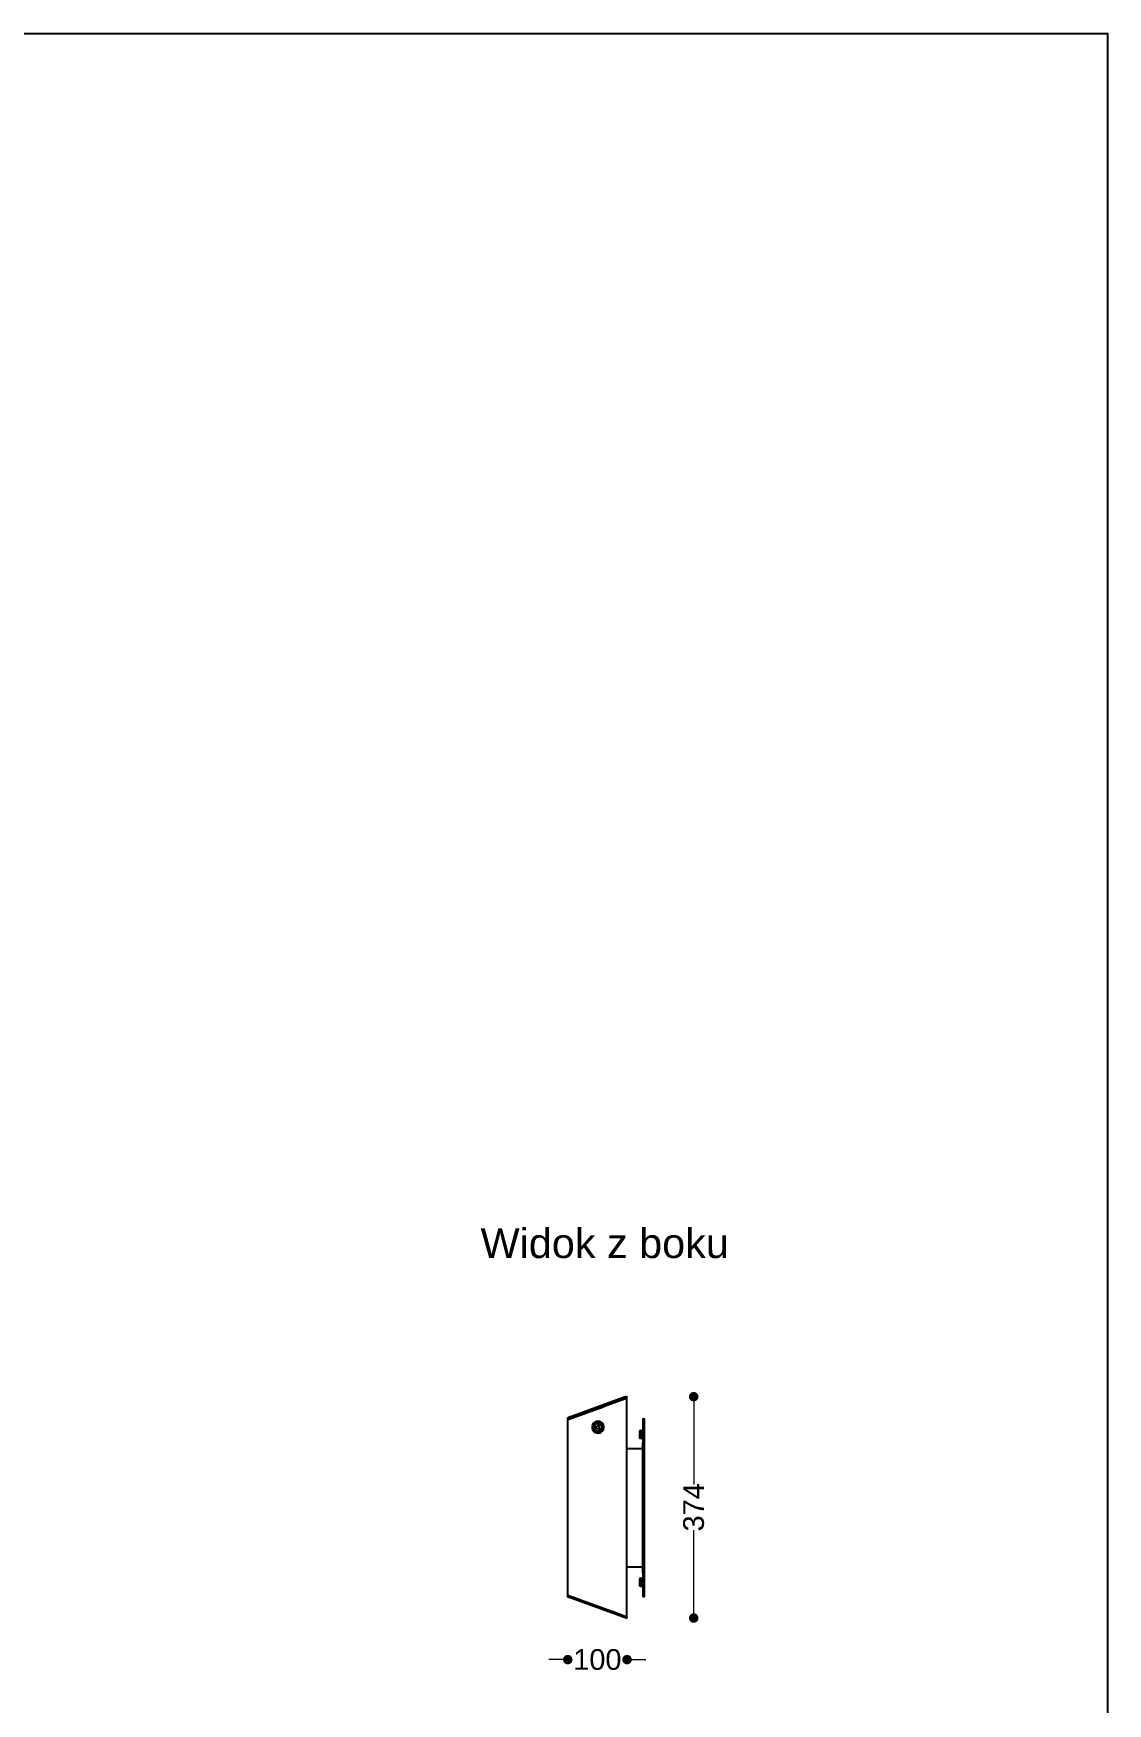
# Model space of a CAD drawing. Header units: millimetres. Extents: x 10366 to 13995, y 24552 to 29685.
# Drawn here: x 12181 to 13995, y 26862 to 29685 of the extents above; entities that cross this region are included whole.
import ezdxf

# ---------------------------------------------------------------- set-up
doc = ezdxf.new("R2010")
doc.units = ezdxf.units.MM
doc.header["$LTSCALE"] = 3
doc.layers.add('Default', color=7, linetype='Continuous')
doc.styles.get("Standard").update_dxf_attribs({"font": 'arial.ttf'})
doc.dimstyles.new('MATEUSZ', dxfattribs={"dimtxt": 35, "dimasz": 16, "dimexe": 0.18, "dimexo": 0.0625, "dimgap": 0.09, "dimtad": 0, "dimdec": 0, "dimdsep": 46, "dimtxsty": 'Standard', "dimblk": 'DOT', "dimcen": 0.09, "dimse1": 1, "dimse2": 1, "dimadec": 0, "dimazin": 0, "dimtfac": 1, "dimtdec": 0, "dimtofl": 0, "dimtmove": 0, "dimatfit": 3, "dimfxl": 1, "dimtolj": 1, "dimtzin": 0, "dimlwd": 9, "dimlwe": 9, "dimarcsym": 0})

# ---------------------------------------------------------------- blocks, each defined once
blk = doc.blocks.new('_Dot')
at = {"color": 0, "linetype": 'ByBlock', "lineweight": -2}
blk.add_line((-0.5, 0), (-1, 0), dxfattribs=at)
at = {"color": 0, "linetype": 'ByBlock', "const_width": 0.5}
blk.add_lwpolyline([(-0.25, 0, 1), (0.25, 0, 1)], format="xyb", close=True, dxfattribs=at)
blk = doc.blocks.new('*D33')
at = {"color": 0, "lineweight": 9, "transparency": 16777216}
for p, q in [((13295.9, 27364.7), (13295.9, 27232.3)), ((13295.9, 27022.6), (13295.9, 27155))]:
    blk.add_line(p, q, dxfattribs=at)
at = {"layer": 'Defpoints', "color": 0, "transparency": 16777216}
for p in [(13182.3, 27380.7), (13182, 27006.6), (13295.9, 27006.6)]:
    blk.add_point(p, dxfattribs=at)
at = {"color": 0, "lineweight": 9, "transparency": 16777216, "xscale": 16, "yscale": 16, "zscale": 16}
for p, rotation in [((13295.9, 27380.7), 90), ((13295.9, 27006.6), 270)]:
    blk.add_blockref('_Dot', p, dxfattribs=dict(at, rotation=rotation))
at = {"color": 0, "transparency": 16777216, "insert": (13295.9, 27193.7), "char_height": 35, "attachment_point": 5, "rotation": 90}
blk.add_mtext('\\A1;374', dxfattribs=at)
blk = doc.blocks.new('*D34')
at = {"color": 0, "lineweight": 9, "transparency": 16777216}
for p, q in [((13067.2, 26936.3), (13051.2, 26936.3)), ((13199.3, 26936.3), (13215.3, 26936.3))]:
    blk.add_line(p, q, dxfattribs=at)
at = {"layer": 'Defpoints', "color": 0, "transparency": 16777216}
for p in [(13083.2, 27044.6), (13183.3, 27008.3), (13083.2, 26936.3)]:
    blk.add_point(p, dxfattribs=at)
at = {"color": 0, "lineweight": 9, "transparency": 16777216, "xscale": 16, "yscale": 16, "zscale": 16}
blk.add_blockref('_Dot', (13083.2, 26936.3), dxfattribs=at)
at = {"color": 0, "lineweight": 9, "transparency": 16777216, "xscale": 16, "yscale": 16, "zscale": 16, "rotation": 180}
blk.add_blockref('_Dot', (13183.3, 26936.3), dxfattribs=at)
at = {"color": 0, "transparency": 16777216, "insert": (13133.2, 26936.3), "char_height": 35, "attachment_point": 5}
blk.add_mtext('\\A1;100', dxfattribs=at)

msp = doc.modelspace()

# ---------------------------------------------------------------- linework, layer by layer
msp.add_lwpolyline([(10366.2, 24552.5), (10366.2, 29684.6), (13995, 29684.6), (13995, 24552.5)], close=True)
at = {"layer": 'Default'}
for p, q in [((13183.2, 27378.9), (13183.2, 27379.7)), ((13183.2, 27008.2), (13183.2, 27378.2)), ((13083.2, 27343.4), (13083.2, 27344.2)), ((13083.2, 27044.6), (13083.2, 27341.8)), ((13135.4, 27333.4), (13130.1, 27328.1)), ((13130.1, 27328.1), (13137.3, 27326.1)), ((13137.3, 27326.1), (13135.4, 27333.4)), ((13205.9, 27323.3), (13205.9, 27323.4)), ((13205.9, 27323.4), (13208.9, 27323.4)), ((13205.9, 27323.4), (13208.9, 27323.4)), ((13208.9, 27323.3), (13208.9, 27323.4)), ((13210.9, 27343.2), (13211.9, 27343.2)), ((13204.9, 27322.3), (13204.9, 27322.4)), ((13204.9, 27316.4), (13204.9, 27322.3)), ((13204.9, 27310.8), (13204.9, 27316.4)), ((13205.9, 27323.3), (13208.9, 27323.3)), ((13205.9, 27316.9), (13205.9, 27322.7)), ((13205.9, 27322.7), (13208.9, 27322.7)), ((13205.9, 27316.9), (13208.9, 27316.9)), ((13205.9, 27310.3), (13205.9, 27315.9)), ((13205.9, 27315.9), (13208.9, 27315.9)), ((13205.9, 27310.3), (13208.9, 27310.3)), ((13208.9, 27309.8), (13205.9, 27309.8)), ((13208.9, 27316.9), (13208.9, 27322.7)), ((13208.9, 27310.3), (13208.9, 27315.9)), ((13209.9, 27083.2), (13209.9, 27303.2)), ((13210.9, 27303.2), (13211.9, 27303.2)), ((13210.9, 27083.2), (13210.9, 27303.2)), ((13211.9, 27083.2), (13211.9, 27303.2)), ((13212.9, 27083.2), (13212.9, 27303.2)), ((13183.2, 27293.2), (13209.9, 27293.2)), ((13183.2, 27093.2), (13183.2, 27293.2)), ((13183.2, 27093.2), (13209.9, 27093.2)), ((13204.9, 27072.7), (13204.9, 27072.9)), ((13204.9, 27066.9), (13204.9, 27072.7)), ((13205.9, 27073.7), (13205.9, 27073.9)), ((13205.9, 27073.9), (13208.9, 27073.9)), ((13205.9, 27073.9), (13208.9, 27073.9)), ((13205.9, 27073.7), (13208.9, 27073.7)), ((13205.9, 27067.3), (13205.9, 27073.2)), ((13205.9, 27073.2), (13208.9, 27073.2)), ((13208.9, 27073.7), (13208.9, 27073.9)), ((13208.9, 27067.3), (13208.9, 27073.2)), ((13210.9, 27083.2), (13211.9, 27083.2)), ((13083.2, 27043.3), (13083.2, 27044.6)), ((13204.9, 27061.2), (13204.9, 27066.9)), ((13205.9, 27067.3), (13208.9, 27067.3)), ((13205.9, 27060.7), (13205.9, 27066.3)), ((13205.9, 27066.3), (13208.9, 27066.3)), ((13205.9, 27060.7), (13208.9, 27060.7)), ((13208.9, 27060.2), (13205.9, 27060.2)), ((13208.9, 27060.7), (13208.9, 27066.3)), ((13210.9, 27043.2), (13211.9, 27043.2)), ((13183.2, 27008.2), (13183.2, 27007.6))]:
    msp.add_line(p, q, dxfattribs=at)
for points in [[(13181.8, 27380.7, 0), (13181.8, 27380.7, 0), (13181.8, 27380.7, 0), (13181.8, 27380.7, 0), (13181.8, 27380.7, 0), (13181.8, 27380.7, 0), (13181.8, 27380.7, 0), (13181.8, 27380.7, 0), (13181.8, 27380.7, 0), (13181.8, 27380.7, 0), (13181.6, 27380.6, 0), (13180.5, 27380.2, 0), (13175.9, 27378.5, 0), (13092.8, 27348.4, 0), (13084.3, 27345.3, 0), (13083.8, 27345.2, 0), (13083.8, 27345.2, 0), (13083.8, 27345.2, 0), (13083.8, 27345.2, 0), (13083.8, 27345.2, 0), (13083.8, 27345.2, 0), (13083.8, 27345.2, 0), (13083.8, 27345.2, 0), (13083.8, 27345.2, 0), (13083.8, 27345.2, 0), (13083.8, 27345.2, 0), (13083.8, 27345.2, 0), (13083.8, 27345.2, 0), (13083.9, 27345.2, 0), (13084.8, 27345.5, 0), (13089, 27347, 0)], [(13181.8, 27006.7, 0), (13181.8, 27006.7, 0), (13181.8, 27006.7, 0), (13181.8, 27006.7, 0), (13181.8, 27006.7, 0), (13181.8, 27006.7, 0), (13181.8, 27006.7, 0), (13181.8, 27006.7, 0), (13181.8, 27006.7, 0), (13181.8, 27006.7, 0), (13181.6, 27006.8, 0), (13180.5, 27007.2, 0), (13175.9, 27008.8, 0), (13092.8, 27039.1, 0), (13084.3, 27042.2, 0), (13083.8, 27042.3, 0), (13083.8, 27042.3, 0), (13083.8, 27042.3, 0), (13083.8, 27042.3, 0), (13083.8, 27042.3, 0), (13083.8, 27042.3, 0), (13083.8, 27042.3, 0), (13083.8, 27042.3, 0), (13083.8, 27042.3, 0), (13083.8, 27042.3, 0), (13083.8, 27042.3, 0), (13083.8, 27042.3, 0), (13083.8, 27042.3, 0), (13083.9, 27042.3, 0), (13084.8, 27042, 0), (13089, 27040.5, 0)]]:
    msp.add_polyline3d(points, close=True, dxfattribs=at)
for points in [[(13181.8, 27380.7, 0), (13181.9, 27380.7, 0), (13182, 27380.7, 0), (13182.2, 27380.7, 0), (13182.3, 27380.7, 0), (13182.4, 27380.7, 0), (13182.5, 27380.7, 0), (13182.6, 27380.6, 0), (13182.7, 27380.6, 0), (13182.8, 27380.5, 0), (13182.9, 27380.4, 0), (13183, 27380.3, 0), (13183, 27380.2, 0), (13183.1, 27380.1, 0), (13183.1, 27380, 0), (13183.1, 27379.9, 0), (13183.2, 27379.7, 0)], [(13183.2, 27379.7, 0), (13183.2, 27379.7, 0), (13183.2, 27379.7, 0), (13183.2, 27379.7, 0), (13183.2, 27379.7, 0), (13183.2, 27379.7, 0), (13183.2, 27379.7, 0), (13183.2, 27379.7, 0), (13183.2, 27379.7, 0), (13183.1, 27379.7, 0), (13183.1, 27379.7, 0), (13182.8, 27379.6, 0), (13181.6, 27379.2, 0), (13169, 27374.7, 0), (13083.2, 27344.2, 0)], [(13183.2, 27378.9, 0), (13183.2, 27378.9, 0), (13183.2, 27378.9, 0), (13183.2, 27378.9, 0), (13183.2, 27378.9, 0), (13183.2, 27378.9, 0), (13183.2, 27378.9, 0), (13183.2, 27378.9, 0), (13183.2, 27378.9, 0), (13183.1, 27378.9, 0), (13183.1, 27378.8, 0), (13182.8, 27378.7, 0), (13181.6, 27378.3, 0), (13169, 27373.8, 0), (13122.8, 27357.4, 0), (13094.7, 27347.4, 0), (13086.2, 27344.4, 0), (13083.9, 27343.6, 0), (13083.3, 27343.4, 0), (13083.2, 27343.4, 0), (13083.2, 27343.4, 0), (13083.2, 27343.4, 0), (13083.2, 27343.4, 0), (13083.2, 27343.4, 0), (13083.2, 27343.4, 0), (13083.2, 27343.4, 0), (13083.2, 27343.4, 0), (13083.2, 27343.4, 0), (13083.2, 27343.4, 0), (13083.2, 27343.4, 0), (13083.2, 27343.4, 0), (13083.2, 27343.4, 0)], [(13183.2, 27378.2, 0), (13183.2, 27378.2, 0), (13183.2, 27378.2, 0), (13183.2, 27378.2, 0), (13183.2, 27378.2, 0), (13183.2, 27378.2, 0), (13183.2, 27378.2, 0), (13183.2, 27378.2, 0), (13183.1, 27378.2, 0), (13183.1, 27378.2, 0), (13182.9, 27378.1, 0), (13182.2, 27377.8, 0), (13174.3, 27375, 0), (13105.6, 27350, 0), (13085.7, 27342.7, 0), (13083.8, 27342, 0), (13083.3, 27341.8, 0), (13083.2, 27341.8, 0), (13083.2, 27341.8, 0), (13083.2, 27341.8, 0), (13083.2, 27341.8, 0), (13083.2, 27341.8, 0), (13083.2, 27341.8, 0), (13083.2, 27341.8, 0), (13083.2, 27341.8, 0), (13083.2, 27341.8, 0), (13083.2, 27341.8, 0), (13083.2, 27341.8, 0), (13083.2, 27341.8, 0), (13083.2, 27341.8, 0), (13083.2, 27341.8, 0), (13083.2, 27341.8, 0), (13083.2, 27341.8, 0), (13083.3, 27341.8, 0), (13084, 27342.1, 0), (13086.8, 27343.1, 0), (13097.8, 27347.1, 0), (13138.1, 27361.8, 0)], [(13159, 27369.4, 0), (13085.9, 27342.9, 0), (13084.8, 27342.5, 0), (13084.6, 27342.4, 0), (13084.5, 27342.4, 0), (13084.5, 27342.4, 0), (13084.5, 27342.4, 0), (13084.5, 27342.4, 0), (13084.5, 27342.4, 0), (13084.5, 27342.4, 0), (13084.5, 27342.4, 0), (13084.5, 27342.4, 0), (13084.5, 27342.4, 0), (13084.5, 27342.4, 0), (13084.5, 27342.4, 0), (13084.5, 27342.4, 0), (13084.5, 27342.4, 0), (13084.5, 27342.4, 0), (13084.5, 27342.4, 0), (13084.5, 27342.4, 0), (13084.5, 27342.4, 0), (13084.9, 27342.5, 0), (13086.4, 27343.1, 0), (13103.4, 27349.3, 0), (13138.2, 27361.9, 0)], [(13107.7, 27353.8, 0), (13107.7, 27353.8, 0), (13107.6, 27353.7, 0), (13107.5, 27353.7, 0), (13107.4, 27353.7, 0)], [(13117.2, 27357.2, 0), (13117.1, 27357.2, 0), (13117, 27357.2, 0), (13116.9, 27357.2, 0), (13116.8, 27357.1, 0)], [(13117.5, 27354.4, 0), (13117.6, 27354.4, 0), (13117.7, 27354.5, 0), (13117.8, 27354.6, 0), (13117.9, 27354.6, 0)], [(13118.4, 27357.6, 0), (13118.3, 27357.6, 0), (13118.2, 27357.6, 0), (13118.2, 27357.6, 0), (13118.1, 27357.6, 0)], [(13118.1, 27357.6, 0), (13118.2, 27357.6, 0), (13118.3, 27357.6, 0), (13118.4, 27357.6, 0), (13118.5, 27357.6, 0)], [(13118.8, 27354.8, 0), (13118.8, 27354.9, 0), (13118.9, 27354.9, 0), (13119, 27355, 0), (13119, 27355, 0)], [(13118.8, 27354.8, 0), (13118.9, 27354.9, 0), (13118.9, 27354.9, 0), (13119, 27355, 0), (13119.1, 27355, 0)], [(13119.1, 27355, 0), (13119, 27354.9, 0), (13118.9, 27354.9, 0), (13118.9, 27354.9, 0), (13118.8, 27354.8, 0)], [(13126.4, 27360.5, 0), (13126.4, 27360.6, 0), (13126.5, 27360.6, 0), (13126.5, 27360.6, 0), (13126.6, 27360.7, 0)], [(13127.3, 27357.9, 0), (13127.2, 27357.9, 0), (13127.1, 27357.9, 0), (13127, 27357.9, 0), (13126.9, 27357.9, 0)], [(13138.2, 27361.8, 0), (13138.9, 27362.1, 0)], [(13138.2, 27361.9, 0), (13138.9, 27362.1, 0)], [(13138.9, 27362.1, 0), (13139.6, 27362.3, 0)], [(13139, 27362.2, 0), (13139.7, 27362.4, 0)], [(13139.1, 27365.2, 0), (13139.1, 27365.2, 0), (13139.2, 27365.2, 0), (13139.2, 27365.2, 0), (13139.2, 27365.2, 0), (13139.3, 27365.2, 0), (13139.4, 27365.2, 0)], [(13139.7, 27362.4, 0), (13140.4, 27362.6, 0)], [(13139.8, 27362.4, 0), (13140.5, 27362.7, 0)], [(13140.4, 27362.6, 0), (13141.1, 27362.9, 0)], [(13140.5, 27362.7, 0), (13141.2, 27363, 0)], [(13141.2, 27362.9, 0), (13141.9, 27363.2, 0)], [(13141.3, 27363, 0), (13142, 27363.2, 0)], [(13142, 27363.3, 0), (13142.7, 27363.5, 0)], [(13142, 27363.2, 0), (13142.7, 27363.4, 0)], [(13143, 27363.6, 0), (13143.4, 27363.8, 0)], [(13143, 27363.6, 0), (13143.4, 27363.7, 0)], [(13143.7, 27363.9, 0), (13144.2, 27364, 0)], [(13143.8, 27363.8, 0), (13144.2, 27364, 0)], [(13144.5, 27364.1, 0), (13144.9, 27364.3, 0)], [(13144.5, 27364.2, 0), (13144.9, 27364.3, 0)], [(13145.3, 27364.4, 0), (13145.7, 27364.6, 0)], [(13145.3, 27364.4, 0), (13145.7, 27364.5, 0)], [(13146, 27364.7, 0), (13146.4, 27364.8, 0)], [(13146, 27364.7, 0), (13146.4, 27364.8, 0)], [(13146.8, 27364.9, 0), (13147, 27365, 0)], [(13146.8, 27365, 0), (13147, 27365, 0)], [(13147.5, 27368.3, 0), (13147.5, 27368.2, 0), (13147.4, 27368.2, 0), (13147.4, 27368.1, 0), (13147.3, 27368.1, 0)], [(13147.3, 27368.1, 0), (13147.4, 27368.2, 0), (13147.5, 27368.3, 0)], [(13148.2, 27365.5, 0), (13148.1, 27365.5, 0), (13148, 27365.5, 0)], [(13148, 27365.5, 0), (13148.1, 27365.5, 0), (13148.1, 27365.5, 0), (13148.2, 27365.5, 0), (13148.2, 27365.5, 0)], [(13148.2, 27365.5, 0), (13148.1, 27365.5, 0), (13148, 27365.4, 0)], [(13148.2, 27365.5, 0), (13148.1, 27365.5, 0), (13148, 27365.4, 0)], [(13148.8, 27368.7, 0), (13148.7, 27368.7, 0), (13148.6, 27368.6, 0), (13148.5, 27368.5, 0), (13148.4, 27368.5, 0)], [(13148.5, 27368.5, 0), (13148.6, 27368.6, 0), (13148.7, 27368.6, 0), (13148.7, 27368.7, 0), (13148.8, 27368.7, 0)], [(13149.8, 27366.1, 0), (13150, 27366.1, 0)], [(13158.3, 27372.1, 0), (13158.2, 27372.1, 0), (13158.1, 27372, 0), (13158, 27372, 0), (13157.9, 27371.9, 0)], [(13159.8, 27369.7, 0), (13159.1, 27369.4, 0)], [(13160.5, 27370, 0), (13159.8, 27369.7, 0)], [(13161.3, 27370.2, 0), (13160.6, 27370, 0)], [(13162, 27370.5, 0), (13161.3, 27370.3, 0)], [(13162.8, 27370.8, 0), (13162.1, 27370.5, 0)], [(13163.5, 27371.1, 0), (13163.1, 27370.9, 0)], [(13164.3, 27371.3, 0), (13163.8, 27371.1, 0)], [(13165.1, 27371.6, 0), (13164.6, 27371.4, 0)], [(13165.6, 27371.8, 0), (13165.3, 27371.7, 0)], [(13182.9, 27378.1, 0), (13183.1, 27378.2, 0), (13183.1, 27378.2, 0), (13183.2, 27378.2, 0), (13183.2, 27378.2, 0), (13183.2, 27378.2, 0), (13183.2, 27378.2, 0), (13183.2, 27378.2, 0), (13183.2, 27378.2, 0), (13183.2, 27378.2, 0), (13183.2, 27378.2, 0), (13183.2, 27378.2, 0), (13183.2, 27378.2, 0), (13183.2, 27378.2, 0), (13183.2, 27378.2, 0), (13183.2, 27378.2, 0), (13183.2, 27378.2, 0), (13183.2, 27378.2, 0)], [(13183.2, 27378.9, 0), (13183.2, 27378.8, 0), (13183.1, 27378.7, 0), (13183.1, 27378.6, 0), (13183.1, 27378.5, 0)], [(13083.2, 27344.2, 0), (13083.2, 27344.4, 0), (13083.2, 27344.5, 0), (13083.3, 27344.7, 0), (13083.3, 27344.8, 0), (13083.4, 27344.9, 0), (13083.6, 27345, 0), (13083.7, 27345.1, 0), (13083.8, 27345.2, 0)], [(13084.5, 27342.4, 0), (13084.5, 27342.4, 0), (13084.3, 27342.4, 0), (13084.2, 27342.4, 0), (13084.1, 27342.4, 0), (13083.9, 27342.4, 0), (13083.8, 27342.4, 0), (13083.6, 27342.5, 0), (13083.5, 27342.6, 0), (13083.4, 27342.7, 0), (13083.3, 27342.8, 0), (13083.2, 27343, 0), (13083.2, 27343.1, 0), (13083.2, 27343.3, 0), (13083.2, 27343.4, 0)], [(13108.1, 27350.9, 0), (13108.2, 27351, 0), (13108.3, 27351, 0), (13108.4, 27351.1, 0), (13108.4, 27351.2, 0)], [(13205.9, 27323.4, 0), (13205.8, 27323.4, 0), (13205.8, 27323.4, 0), (13205.7, 27323.4, 0), (13205.6, 27323.4, 0), (13205.5, 27323.3, 0), (13205.4, 27323.3, 0), (13205.3, 27323.2, 0), (13205.2, 27323.1, 0), (13205.2, 27323.1, 0), (13205.1, 27323, 0), (13205, 27322.9, 0), (13205, 27322.8, 0), (13205, 27322.7, 0), (13205, 27322.6, 0), (13204.9, 27322.5, 0), (13204.9, 27322.4, 0)], [(13204.9, 27322.5, 0), (13204.9, 27322.6, 0), (13205, 27322.7, 0), (13205, 27322.8, 0), (13205, 27322.8, 0), (13205.1, 27322.9, 0), (13205.1, 27323, 0), (13205.2, 27323.1, 0), (13205.2, 27323.1, 0), (13205.3, 27323.2, 0), (13205.4, 27323.3, 0), (13205.5, 27323.3, 0), (13205.5, 27323.4, 0), (13205.6, 27323.4, 0), (13205.7, 27323.4, 0), (13205.8, 27323.4, 0), (13205.9, 27323.4, 0)], [(13209.9, 27322.4, 0), (13209.9, 27322.5, 0), (13209.9, 27322.6, 0), (13209.9, 27322.7, 0), (13209.9, 27322.8, 0), (13209.8, 27322.9, 0), (13209.8, 27323, 0), (13209.7, 27323.1, 0), (13209.6, 27323.1, 0), (13209.6, 27323.2, 0), (13209.5, 27323.3, 0), (13209.4, 27323.3, 0), (13209.3, 27323.4, 0), (13209.2, 27323.4, 0), (13209.1, 27323.4, 0), (13209, 27323.4, 0), (13208.9, 27323.4, 0)], [(13208.9, 27323.4, 0), (13209, 27323.4, 0), (13209.1, 27323.4, 0), (13209.2, 27323.4, 0), (13209.3, 27323.4, 0), (13209.4, 27323.3, 0), (13209.5, 27323.3, 0), (13209.6, 27323.2, 0), (13209.6, 27323.1, 0), (13209.7, 27323.1, 0), (13209.8, 27323, 0), (13209.8, 27322.9, 0), (13209.9, 27322.8, 0), (13209.9, 27322.8, 0), (13209.9, 27322.7, 0), (13209.9, 27322.6, 0), (13209.9, 27322.5, 0)], [(13209.9, 27342.2, 0), (13209.9, 27342.2, 0), (13209.9, 27342.2, 0), (13209.9, 27342.2, 0), (13209.9, 27342.2, 0), (13209.9, 27342.2, 0), (13209.9, 27342.2, 0), (13209.9, 27342.2, 0), (13209.9, 27342.2, 0), (13209.9, 27342.2, 0), (13209.9, 27342.2, 0), (13209.9, 27342.2, 0), (13209.9, 27342.2, 0), (13209.9, 27342.1, 0), (13209.9, 27341.9, 0), (13209.9, 27341.1, 0), (13209.9, 27337.4, 0), (13209.9, 27303.2, 0)], [(13210.9, 27343.2, 0), (13210.9, 27343.2, 0), (13210.9, 27343.2, 0), (13210.9, 27343.2, 0), (13210.9, 27343.2, 0), (13210.9, 27343.2, 0), (13210.9, 27343.2, 0), (13210.9, 27343.2, 0), (13210.9, 27343.2, 0), (13210.9, 27343.2, 0), (13210.9, 27343.2, 0), (13210.9, 27343.2, 0), (13210.9, 27343.2, 0), (13210.9, 27343.1, 0), (13210.9, 27342.9, 0), (13210.9, 27342, 0), (13210.9, 27338.3, 0), (13210.9, 27303.2, 0)], [(13211.9, 27303.2, 0), (13211.9, 27331.5, 0), (13211.9, 27340.4, 0), (13211.9, 27342.5, 0), (13211.9, 27343, 0), (13211.9, 27343.2, 0), (13211.9, 27343.2, 0), (13211.9, 27343.2, 0), (13211.9, 27343.2, 0), (13211.9, 27343.2, 0), (13211.9, 27343.2, 0), (13211.9, 27343.2, 0), (13211.9, 27343.2, 0), (13211.9, 27343.2, 0), (13211.9, 27343.2, 0), (13211.9, 27343.2, 0), (13211.9, 27343.2, 0), (13211.9, 27343.2, 0), (13211.9, 27343.2, 0)], [(13212.9, 27303.2, 0), (13212.9, 27330.8, 0), (13212.9, 27339.5, 0), (13212.9, 27341.5, 0), (13212.9, 27342, 0), (13212.9, 27342.2, 0), (13212.9, 27342.2, 0), (13212.9, 27342.2, 0), (13212.9, 27342.2, 0), (13212.9, 27342.2, 0), (13212.9, 27342.2, 0), (13212.9, 27342.2, 0), (13212.9, 27342.2, 0), (13212.9, 27342.2, 0), (13212.9, 27342.2, 0), (13212.9, 27342.2, 0), (13212.9, 27342.2, 0), (13212.9, 27342.2, 0), (13212.9, 27342.2, 0)], [(13204.9, 27322.3, 0), (13204.9, 27322.3, 0), (13205, 27322.4, 0), (13205, 27322.5, 0), (13205, 27322.6, 0), (13205, 27322.7, 0), (13205.1, 27322.8, 0), (13205.2, 27322.9, 0), (13205.2, 27323, 0), (13205.3, 27323, 0), (13205.4, 27323.1, 0), (13205.5, 27323.1, 0), (13205.6, 27323.2, 0), (13205.7, 27323.2, 0), (13205.8, 27323.2, 0), (13205.8, 27323.3, 0), (13205.9, 27323.3, 0)], [(13205.9, 27322.7, 0), (13205.8, 27322.7, 0), (13205.6, 27322.7, 0), (13205.4, 27322.7, 0), (13205.2, 27322.6, 0), (13205.2, 27322.6, 0), (13205.1, 27322.5, 0), (13205, 27322.5, 0), (13205, 27322.4, 0), (13205, 27322.4, 0), (13205, 27322.3, 0), (13204.9, 27322.3, 0), (13204.9, 27322.3, 0), (13204.9, 27322.3, 0), (13204.9, 27322.3, 0)], [(13204.9, 27316.4, 0), (13204.9, 27316.5, 0), (13204.9, 27316.5, 0), (13204.9, 27316.5, 0), (13205, 27316.5, 0), (13205, 27316.6, 0), (13205, 27316.6, 0), (13205, 27316.6, 0), (13205.1, 27316.7, 0), (13205.1, 27316.7, 0), (13205.2, 27316.8, 0), (13205.3, 27316.8, 0), (13205.5, 27316.9, 0), (13205.7, 27316.9, 0), (13205.9, 27316.9, 0)], [(13205.9, 27315.9, 0), (13205.8, 27315.9, 0), (13205.6, 27316, 0), (13205.4, 27316, 0), (13205.2, 27316.1, 0), (13205.2, 27316.1, 0), (13205.1, 27316.2, 0), (13205, 27316.2, 0), (13205, 27316.3, 0), (13205, 27316.3, 0), (13205, 27316.3, 0), (13204.9, 27316.4, 0), (13204.9, 27316.4, 0)], [(13204.9, 27311, 0), (13204.9, 27310.9, 0), (13205, 27310.8, 0), (13205, 27310.7, 0), (13205, 27310.6, 0)], [(13204.9, 27310.8, 0), (13204.9, 27310.8, 0), (13205, 27310.7, 0), (13205, 27310.7, 0), (13205, 27310.6, 0), (13205, 27310.6, 0), (13205.1, 27310.5, 0), (13205.2, 27310.5, 0), (13205.2, 27310.4, 0), (13205.4, 27310.4, 0), (13205.6, 27310.3, 0), (13205.8, 27310.3, 0), (13205.9, 27310.3, 0)], [(13205.1, 27310.3, 0), (13205, 27310.4, 0), (13205, 27310.5, 0), (13204.9, 27310.7, 0), (13204.9, 27310.8, 0)], [(13205.9, 27309.8, 0), (13205.8, 27309.8, 0), (13205.7, 27309.8, 0), (13205.6, 27309.9, 0), (13205.5, 27309.9, 0), (13205.5, 27309.9, 0), (13205.4, 27310, 0), (13205.3, 27310, 0), (13205.2, 27310.1, 0), (13205.2, 27310.2, 0), (13205.1, 27310.3, 0), (13205.1, 27310.3, 0), (13205, 27310.4, 0), (13205, 27310.5, 0), (13205, 27310.6, 0), (13204.9, 27310.7, 0), (13204.9, 27310.8, 0)], [(13205.9, 27323.3, 0), (13205.9, 27323.3, 0), (13205.9, 27323.2, 0), (13205.9, 27323.2, 0), (13205.9, 27323.1, 0), (13205.9, 27322.7, 0)], [(13205.9, 27316.9, 0), (13205.9, 27315.9, 0)], [(13205.9, 27310.3, 0), (13205.9, 27309.9, 0), (13205.9, 27309.8, 0), (13205.9, 27309.8, 0), (13205.9, 27309.8, 0), (13205.9, 27309.8, 0), (13205.9, 27309.8, 0), (13205.9, 27309.8, 0), (13205.9, 27309.8, 0), (13205.9, 27309.8, 0), (13205.9, 27309.8, 0), (13205.9, 27309.8, 0), (13205.9, 27309.8, 0), (13205.9, 27309.8, 0), (13205.9, 27309.8, 0), (13205.9, 27309.8, 0), (13205.9, 27309.8, 0), (13205.9, 27309.8, 0), (13205.9, 27309.8, 0), (13205.9, 27309.8, 0), (13205.9, 27309.8, 0), (13205.9, 27309.8, 0), (13205.9, 27309.8, 0), (13205.9, 27309.8, 0)], [(13208.9, 27322.7, 0), (13208.9, 27323.3, 0)], [(13208.9, 27323.3, 0), (13209, 27323.3, 0), (13209.1, 27323.2, 0), (13209.2, 27323.2, 0), (13209.3, 27323.2, 0), (13209.4, 27323.1, 0), (13209.5, 27323.1, 0), (13209.6, 27323, 0), (13209.6, 27323, 0), (13209.7, 27322.9, 0), (13209.8, 27322.8, 0), (13209.8, 27322.7, 0), (13209.9, 27322.6, 0), (13209.9, 27322.5, 0), (13209.9, 27322.4, 0), (13209.9, 27322.3, 0), (13209.9, 27322.3, 0)], [(13209.9, 27322.3, 0), (13209.9, 27322.3, 0), (13209.9, 27322.3, 0), (13209.9, 27322.3, 0), (13209.9, 27322.3, 0), (13209.9, 27322.4, 0), (13209.9, 27322.4, 0), (13209.8, 27322.5, 0), (13209.8, 27322.5, 0), (13209.7, 27322.5, 0), (13209.7, 27322.6, 0), (13209.5, 27322.6, 0), (13209.4, 27322.7, 0), (13209.2, 27322.7, 0), (13208.9, 27322.7, 0)], [(13208.9, 27315.9, 0), (13208.9, 27316.9, 0)], [(13208.9, 27316.9, 0), (13209.1, 27316.9, 0), (13209.3, 27316.9, 0), (13209.5, 27316.8, 0), (13209.6, 27316.8, 0), (13209.7, 27316.7, 0), (13209.8, 27316.7, 0), (13209.8, 27316.7, 0), (13209.9, 27316.6, 0), (13209.9, 27316.6, 0), (13209.9, 27316.5, 0), (13209.9, 27316.5, 0), (13209.9, 27316.5, 0), (13209.9, 27316.5, 0), (13209.9, 27316.4, 0)], [(13209.9, 27316.4, 0), (13209.9, 27316.4, 0), (13209.9, 27316.3, 0), (13209.9, 27316.3, 0), (13209.9, 27316.3, 0), (13209.8, 27316.2, 0), (13209.8, 27316.2, 0), (13209.7, 27316.1, 0), (13209.6, 27316.1, 0), (13209.5, 27316, 0), (13209.3, 27316, 0), (13209.1, 27315.9, 0), (13208.9, 27315.9, 0)], [(13208.9, 27310.3, 0), (13209.1, 27310.3, 0), (13209.3, 27310.3, 0), (13209.5, 27310.4, 0), (13209.6, 27310.4, 0), (13209.7, 27310.5, 0), (13209.8, 27310.5, 0), (13209.8, 27310.6, 0), (13209.9, 27310.6, 0), (13209.9, 27310.7, 0), (13209.9, 27310.7, 0), (13209.9, 27310.8, 0), (13209.9, 27310.8, 0)], [(13209.9, 27310.8, 0), (13209.9, 27310.7, 0), (13209.9, 27310.6, 0), (13209.9, 27310.5, 0), (13209.9, 27310.4, 0), (13209.8, 27310.3, 0), (13209.8, 27310.3, 0), (13209.7, 27310.2, 0), (13209.6, 27310.1, 0), (13209.6, 27310, 0), (13209.5, 27310, 0), (13209.4, 27309.9, 0), (13209.3, 27309.9, 0), (13209.2, 27309.9, 0), (13209.1, 27309.8, 0), (13209, 27309.8, 0), (13208.9, 27309.8, 0)], [(13208.9, 27309.8, 0), (13208.9, 27309.8, 0), (13208.9, 27309.8, 0), (13208.9, 27309.8, 0), (13208.9, 27309.8, 0), (13208.9, 27309.8, 0), (13208.9, 27309.8, 0), (13208.9, 27309.8, 0), (13208.9, 27309.8, 0), (13208.9, 27309.8, 0), (13208.9, 27309.8, 0), (13208.9, 27309.8, 0), (13208.9, 27309.8, 0), (13208.9, 27309.8, 0), (13208.9, 27309.8, 0), (13208.9, 27309.8, 0), (13208.9, 27309.8, 0), (13208.9, 27309.8, 0), (13208.9, 27309.8, 0), (13208.9, 27309.8, 0), (13208.9, 27309.8, 0), (13208.9, 27309.8, 0), (13208.9, 27309.9, 0), (13208.9, 27310.3, 0)], [(13209.2, 27309.9, 0), (13209.1, 27309.8, 0), (13208.9, 27309.8, 0)], [(13209.9, 27310.8, 0), (13209.9, 27310.7, 0), (13209.9, 27310.6, 0), (13209.9, 27310.5, 0), (13209.8, 27310.3, 0), (13209.7, 27310.2, 0), (13209.7, 27310.1, 0), (13209.6, 27310, 0), (13209.5, 27310, 0)], [(13210.9, 27303.2, 0), (13209.9, 27303.2, 0)], [(13211.9, 27303.2, 0), (13212.9, 27303.2, 0)], [(13212.9, 27310.6, 0), (13212.9, 27310.7, 0), (13212.9, 27310.9, 0), (13212.9, 27311, 0), (13212.8, 27311.1, 0)], [(13212.9, 27322.2, 0), (13212.9, 27322.3, 0), (13212.9, 27322.4, 0), (13212.9, 27322.5, 0), (13212.9, 27322.6, 0)], [(13205.9, 27073.9, 0), (13205.8, 27073.9, 0), (13205.8, 27073.8, 0), (13205.7, 27073.8, 0), (13205.6, 27073.8, 0), (13205.5, 27073.8, 0), (13205.4, 27073.7, 0), (13205.3, 27073.6, 0), (13205.2, 27073.6, 0), (13205.2, 27073.5, 0), (13205.1, 27073.4, 0), (13205, 27073.3, 0), (13205, 27073.2, 0), (13205, 27073.1, 0), (13205, 27073, 0), (13204.9, 27073, 0), (13204.9, 27072.9, 0)], [(13204.9, 27072.9, 0), (13204.9, 27073, 0), (13205, 27073.1, 0), (13205, 27073.2, 0), (13205, 27073.3, 0), (13205.1, 27073.3, 0), (13205.1, 27073.4, 0), (13205.2, 27073.5, 0), (13205.2, 27073.6, 0), (13205.3, 27073.6, 0), (13205.4, 27073.7, 0), (13205.5, 27073.7, 0), (13205.5, 27073.8, 0), (13205.6, 27073.8, 0), (13205.7, 27073.8, 0), (13205.8, 27073.9, 0), (13205.9, 27073.9, 0)], [(13204.9, 27072.7, 0), (13204.9, 27072.8, 0), (13205, 27072.9, 0), (13205, 27073, 0), (13205, 27073, 0), (13205, 27073.1, 0), (13205.1, 27073.2, 0), (13205.2, 27073.3, 0), (13205.2, 27073.4, 0), (13205.3, 27073.5, 0), (13205.4, 27073.5, 0), (13205.5, 27073.6, 0), (13205.6, 27073.6, 0), (13205.7, 27073.6, 0), (13205.8, 27073.7, 0), (13205.8, 27073.7, 0), (13205.9, 27073.7, 0)], [(13205.9, 27073.2, 0), (13205.8, 27073.1, 0), (13205.6, 27073.1, 0), (13205.4, 27073.1, 0), (13205.2, 27073, 0), (13205.2, 27073, 0), (13205.1, 27072.9, 0), (13205, 27072.9, 0), (13205, 27072.9, 0), (13205, 27072.8, 0), (13205, 27072.8, 0), (13204.9, 27072.7, 0), (13204.9, 27072.7, 0), (13204.9, 27072.7, 0), (13204.9, 27072.7, 0)], [(13205.9, 27073.7, 0), (13205.9, 27073.7, 0), (13205.9, 27073.7, 0), (13205.9, 27073.6, 0), (13205.9, 27073.5, 0), (13205.9, 27073.2, 0)], [(13209.9, 27072.9, 0), (13209.9, 27073, 0), (13209.9, 27073, 0), (13209.9, 27073.1, 0), (13209.9, 27073.2, 0), (13209.8, 27073.3, 0), (13209.8, 27073.4, 0), (13209.7, 27073.5, 0), (13209.6, 27073.6, 0), (13209.6, 27073.6, 0), (13209.5, 27073.7, 0), (13209.4, 27073.8, 0), (13209.3, 27073.8, 0), (13209.2, 27073.8, 0), (13209.1, 27073.8, 0), (13209, 27073.9, 0), (13208.9, 27073.9, 0)], [(13208.9, 27073.9, 0), (13209, 27073.9, 0), (13209.1, 27073.8, 0), (13209.2, 27073.8, 0), (13209.3, 27073.8, 0), (13209.4, 27073.7, 0), (13209.5, 27073.7, 0), (13209.6, 27073.6, 0), (13209.6, 27073.6, 0), (13209.7, 27073.5, 0), (13209.8, 27073.4, 0), (13209.8, 27073.3, 0), (13209.9, 27073.3, 0), (13209.9, 27073.2, 0), (13209.9, 27073.1, 0), (13209.9, 27073, 0), (13209.9, 27072.9, 0)], [(13208.9, 27073.2, 0), (13208.9, 27073.7, 0)], [(13208.9, 27073.7, 0), (13209, 27073.7, 0), (13209.1, 27073.7, 0), (13209.2, 27073.6, 0), (13209.3, 27073.6, 0), (13209.4, 27073.6, 0), (13209.5, 27073.5, 0), (13209.6, 27073.5, 0), (13209.6, 27073.4, 0), (13209.7, 27073.3, 0), (13209.8, 27073.2, 0), (13209.8, 27073.1, 0), (13209.9, 27073, 0), (13209.9, 27073, 0), (13209.9, 27072.9, 0), (13209.9, 27072.8, 0), (13209.9, 27072.7, 0)], [(13209.9, 27072.7, 0), (13209.9, 27072.7, 0), (13209.9, 27072.7, 0), (13209.9, 27072.7, 0), (13209.9, 27072.8, 0), (13209.9, 27072.8, 0), (13209.9, 27072.8, 0), (13209.8, 27072.9, 0), (13209.8, 27072.9, 0), (13209.7, 27073, 0), (13209.7, 27073, 0), (13209.5, 27073.1, 0), (13209.4, 27073.1, 0), (13209.2, 27073.1, 0), (13208.9, 27073.2, 0)], [(13210.9, 27083.2, 0), (13209.9, 27083.2, 0)], [(13209.9, 27083.2, 0), (13209.9, 27044.2, 0)], [(13210.9, 27083.2, 0), (13210.9, 27043.2, 0)], [(13211.9, 27043.2, 0), (13211.9, 27043.2, 0), (13211.9, 27043.2, 0), (13211.9, 27043.2, 0), (13211.9, 27043.2, 0), (13211.9, 27043.2, 0), (13211.9, 27043.2, 0), (13211.9, 27043.2, 0), (13211.9, 27043.2, 0), (13211.9, 27043.2, 0), (13211.9, 27043.2, 0), (13211.9, 27043.2, 0), (13211.9, 27043.2, 0), (13211.9, 27043.3, 0), (13211.9, 27043.5, 0), (13211.9, 27044.4, 0), (13211.9, 27048.1, 0), (13211.9, 27083.2, 0)], [(13211.9, 27083.2, 0), (13212.9, 27083.2, 0)], [(13212.9, 27044.2, 0), (13212.9, 27044.2, 0), (13212.9, 27044.2, 0), (13212.9, 27044.2, 0), (13212.9, 27044.2, 0), (13212.9, 27044.2, 0), (13212.9, 27044.2, 0), (13212.9, 27044.2, 0), (13212.9, 27044.2, 0), (13212.9, 27044.2, 0), (13212.9, 27044.2, 0), (13212.9, 27044.2, 0), (13212.9, 27044.2, 0), (13212.9, 27044.3, 0), (13212.9, 27044.5, 0), (13212.9, 27045.3, 0), (13212.9, 27049, 0), (13212.9, 27083.2, 0)], [(13212.9, 27072.7, 0), (13212.9, 27072.8, 0), (13212.9, 27072.9, 0), (13212.9, 27073, 0), (13212.9, 27073.1, 0)], [(13183.2, 27008.2, 0), (13183.2, 27008.2, 0), (13183.2, 27008.2, 0), (13183.2, 27008.2, 0), (13183.2, 27008.2, 0), (13183.2, 27008.2, 0), (13183.2, 27008.2, 0), (13183.2, 27008.2, 0), (13183.2, 27008.2, 0), (13183.1, 27008.2, 0), (13183.1, 27008.2, 0), (13182.8, 27008.3, 0), (13181.5, 27008.8, 0), (13168.5, 27013.5, 0), (13083.2, 27044.6, 0)], [(13183.2, 27008.2, 0), (13183.2, 27008.2, 0), (13183.2, 27008.2, 0), (13183.2, 27008.2, 0), (13183.2, 27008.2, 0), (13183.2, 27008.2, 0), (13183.2, 27008.2, 0), (13183.2, 27008.2, 0), (13183.2, 27008.2, 0), (13183.1, 27008.2, 0), (13183.1, 27008.2, 0), (13182.8, 27008.3, 0), (13181.5, 27008.8, 0), (13168.6, 27013.5, 0), (13122.4, 27030.3, 0), (13094.4, 27040.5, 0), (13086, 27043.5, 0), (13083.9, 27044.3, 0), (13083.3, 27044.5, 0), (13083.2, 27044.6, 0), (13083.2, 27044.6, 0), (13083.2, 27044.6, 0), (13083.2, 27044.6, 0), (13083.2, 27044.6, 0), (13083.2, 27044.6, 0), (13083.2, 27044.6, 0), (13083.2, 27044.6, 0), (13083.2, 27044.6, 0), (13083.2, 27044.6, 0), (13083.2, 27044.6, 0), (13083.2, 27044.6, 0), (13083.2, 27044.6, 0), (13083.2, 27044.6, 0), (13083.2, 27044.6, 0), (13083.2, 27044.6, 0), (13083.2, 27044.6, 0)], [(13183.2, 27007.6, 0), (13183.2, 27007.6, 0), (13183.2, 27007.6, 0), (13183.2, 27007.6, 0), (13183.2, 27007.6, 0), (13183.2, 27007.6, 0), (13183.2, 27007.6, 0), (13183.2, 27007.6, 0), (13183.2, 27007.6, 0), (13183.1, 27007.6, 0), (13183.1, 27007.6, 0), (13182.8, 27007.7, 0), (13181.6, 27008.2, 0), (13169, 27012.7, 0), (13083.2, 27043.3, 0)], [(13083.8, 27042.4, 0), (13083.7, 27042.4, 0), (13083.5, 27042.5, 0), (13083.4, 27042.6, 0), (13083.3, 27042.7, 0), (13083.3, 27042.8, 0), (13083.2, 27043, 0), (13083.2, 27043.1, 0), (13083.2, 27043.3, 0)], [(13204.9, 27066.9, 0), (13204.9, 27066.9, 0), (13204.9, 27066.9, 0), (13204.9, 27066.9, 0), (13205, 27067, 0), (13205, 27067, 0), (13205, 27067, 0), (13205, 27067.1, 0), (13205.1, 27067.1, 0), (13205.1, 27067.1, 0), (13205.2, 27067.2, 0), (13205.3, 27067.3, 0), (13205.5, 27067.3, 0), (13205.7, 27067.3, 0), (13205.9, 27067.3, 0)], [(13205.9, 27066.3, 0), (13205.8, 27066.4, 0), (13205.6, 27066.4, 0), (13205.4, 27066.4, 0), (13205.2, 27066.5, 0), (13205.2, 27066.5, 0), (13205.1, 27066.6, 0), (13205, 27066.6, 0), (13205, 27066.7, 0), (13205, 27066.7, 0), (13205, 27066.8, 0), (13204.9, 27066.8, 0), (13204.9, 27066.9, 0)], [(13204.9, 27061.4, 0), (13204.9, 27061.3, 0), (13205, 27061.2, 0), (13205, 27061.1, 0), (13205, 27061, 0)], [(13204.9, 27061.2, 0), (13204.9, 27061.2, 0), (13205, 27061.1, 0), (13205, 27061.1, 0), (13205, 27061, 0), (13205, 27061, 0), (13205.1, 27061, 0), (13205.2, 27060.9, 0), (13205.2, 27060.9, 0), (13205.4, 27060.8, 0), (13205.6, 27060.8, 0), (13205.8, 27060.7, 0), (13205.9, 27060.7, 0)], [(13205.1, 27060.7, 0), (13205, 27060.8, 0), (13205, 27061, 0), (13204.9, 27061.1, 0), (13204.9, 27061.2, 0)], [(13205.9, 27060.2, 0), (13205.8, 27060.2, 0), (13205.7, 27060.3, 0), (13205.6, 27060.3, 0), (13205.5, 27060.3, 0), (13205.5, 27060.4, 0), (13205.4, 27060.4, 0), (13205.3, 27060.5, 0), (13205.2, 27060.5, 0), (13205.2, 27060.6, 0), (13205.1, 27060.7, 0), (13205.1, 27060.8, 0), (13205, 27060.8, 0), (13205, 27060.9, 0), (13205, 27061, 0), (13204.9, 27061.1, 0), (13204.9, 27061.2, 0)], [(13205.9, 27060.2, 0), (13205.8, 27060.3, 0), (13205.7, 27060.3, 0), (13205.6, 27060.3, 0)], [(13205.9, 27067.3, 0), (13205.9, 27066.3, 0)], [(13205.9, 27060.7, 0), (13205.9, 27060.4, 0), (13205.9, 27060.3, 0), (13205.9, 27060.2, 0), (13205.9, 27060.2, 0), (13205.9, 27060.2, 0), (13205.9, 27060.2, 0), (13205.9, 27060.2, 0), (13205.9, 27060.2, 0), (13205.9, 27060.2, 0), (13205.9, 27060.2, 0), (13205.9, 27060.2, 0), (13205.9, 27060.2, 0), (13205.9, 27060.2, 0), (13205.9, 27060.2, 0), (13205.9, 27060.2, 0), (13205.9, 27060.2, 0), (13205.9, 27060.2, 0), (13205.9, 27060.2, 0), (13205.9, 27060.2, 0), (13205.9, 27060.2, 0), (13205.9, 27060.2, 0), (13205.9, 27060.2, 0), (13205.9, 27060.2, 0)], [(13208.9, 27066.3, 0), (13208.9, 27067.3, 0)], [(13208.9, 27067.3, 0), (13209.1, 27067.3, 0), (13209.3, 27067.3, 0), (13209.5, 27067.3, 0), (13209.6, 27067.2, 0), (13209.7, 27067.2, 0), (13209.8, 27067.1, 0), (13209.8, 27067.1, 0), (13209.9, 27067, 0), (13209.9, 27067, 0), (13209.9, 27067, 0), (13209.9, 27066.9, 0), (13209.9, 27066.9, 0), (13209.9, 27066.9, 0), (13209.9, 27066.9, 0)], [(13209.9, 27066.9, 0), (13209.9, 27066.8, 0), (13209.9, 27066.8, 0), (13209.9, 27066.7, 0), (13209.9, 27066.7, 0), (13209.8, 27066.6, 0), (13209.8, 27066.6, 0), (13209.7, 27066.5, 0), (13209.6, 27066.5, 0), (13209.5, 27066.4, 0), (13209.3, 27066.4, 0), (13209.1, 27066.4, 0), (13208.9, 27066.3, 0)], [(13208.9, 27060.7, 0), (13209.1, 27060.7, 0), (13209.3, 27060.8, 0), (13209.5, 27060.8, 0), (13209.6, 27060.9, 0), (13209.7, 27060.9, 0), (13209.8, 27061, 0), (13209.8, 27061, 0), (13209.9, 27061, 0), (13209.9, 27061.1, 0), (13209.9, 27061.1, 0), (13209.9, 27061.2, 0), (13209.9, 27061.2, 0)], [(13209.9, 27061.2, 0), (13209.9, 27061.1, 0), (13209.9, 27061, 0), (13209.9, 27060.9, 0), (13209.9, 27060.8, 0), (13209.8, 27060.8, 0), (13209.8, 27060.7, 0), (13209.7, 27060.6, 0), (13209.6, 27060.5, 0), (13209.6, 27060.5, 0), (13209.5, 27060.4, 0), (13209.4, 27060.4, 0), (13209.3, 27060.3, 0), (13209.2, 27060.3, 0), (13209.1, 27060.3, 0), (13209, 27060.2, 0), (13208.9, 27060.2, 0)], [(13208.9, 27060.2, 0), (13208.9, 27060.2, 0), (13208.9, 27060.2, 0), (13208.9, 27060.2, 0), (13208.9, 27060.2, 0), (13208.9, 27060.2, 0), (13208.9, 27060.2, 0), (13208.9, 27060.2, 0), (13208.9, 27060.2, 0), (13208.9, 27060.2, 0), (13208.9, 27060.2, 0), (13208.9, 27060.2, 0), (13208.9, 27060.2, 0), (13208.9, 27060.2, 0), (13208.9, 27060.2, 0), (13208.9, 27060.2, 0), (13208.9, 27060.2, 0), (13208.9, 27060.2, 0), (13208.9, 27060.2, 0), (13208.9, 27060.2, 0), (13208.9, 27060.2, 0), (13208.9, 27060.3, 0), (13208.9, 27060.3, 0), (13208.9, 27060.7, 0)], [(13209.2, 27060.3, 0), (13209.1, 27060.3, 0), (13208.9, 27060.2, 0)], [(13209.9, 27061.2, 0), (13209.9, 27061.1, 0), (13209.9, 27061, 0), (13209.9, 27060.9, 0), (13209.8, 27060.8, 0), (13209.8, 27060.7, 0), (13209.7, 27060.6, 0), (13209.6, 27060.5, 0), (13209.5, 27060.4, 0)], [(13212.9, 27061.1, 0), (13212.9, 27061.2, 0), (13212.9, 27061.3, 0), (13212.9, 27061.4, 0), (13212.8, 27061.5, 0)], [(13183.2, 27007.6, 0), (13183.1, 27007.5, 0), (13183.1, 27007.4, 0), (13183.1, 27007.2, 0), (13183, 27007.1, 0), (13183, 27007, 0), (13182.9, 27006.9, 0), (13182.8, 27006.9, 0), (13182.7, 27006.8, 0), (13182.6, 27006.7, 0), (13182.5, 27006.7, 0), (13182.4, 27006.6, 0), (13182.3, 27006.6, 0), (13182.2, 27006.6, 0), (13182, 27006.6, 0), (13181.9, 27006.6, 0), (13181.8, 27006.7, 0)]]:
    msp.add_polyline3d(points, dxfattribs=at)
msp.add_circle((13134.3, 27329.2), 6.15, dxfattribs=at)
for centre, radius, start, end in [((13134.3, 27329.2), 10, 135, 315), ((13134.3, 27329.2), 10, 135, 279.4714), ((13134.3, 27329.2), 8.5, 315, 279.4714), ((13134.3, 27329.2), 10, 315, 135), ((13210.9, 27342.2), 1, 90, 180), ((13211.9, 27342.2), 1, 0, 90), ((13134.3, 27329.2), 8.5, 279.4714, 315), ((13134.3, 27329.2), 10, 279.4714, 315), ((13210.9, 27044.2), 1, 180, 270), ((13211.9, 27044.2), 1, 270, 0)]:
    msp.add_arc(centre, radius, start, end, dxfattribs=at)

# ---------------------------------------------------------------- texts
at = {"insert": (12936, 27665), "char_height": 50, "attachment_point": 1}
msp.add_mtext_dynamic_manual_height_columns('Widok z boku', width=1167.306, gutter_width=1, heights=[0], dxfattribs=at)

# ---------------------------------------------------------------- dimensions: what is measured, and where the dimension line sits
dim = msp.add_linear_dim(base=(13295.9, 27006.6), p1=(13182.3, 27380.7), p2=(13182, 27006.6), angle=90, dimstyle='MATEUSZ')
dim.commit()
dim.dimension.update_dxf_attribs({"geometry": '*D33', "text_midpoint": (13295.9, 27193.7)})
dim = msp.add_linear_dim(base=(13083.2, 26936.3), p1=(13183.3, 27008.3), p2=(13083.2, 27044.6), dimstyle='MATEUSZ')
dim.commit()
dim.dimension.update_dxf_attribs({"geometry": '*D34', "text_midpoint": (13133.2, 26936.3)})

doc.saveas('drawing.dxf')
